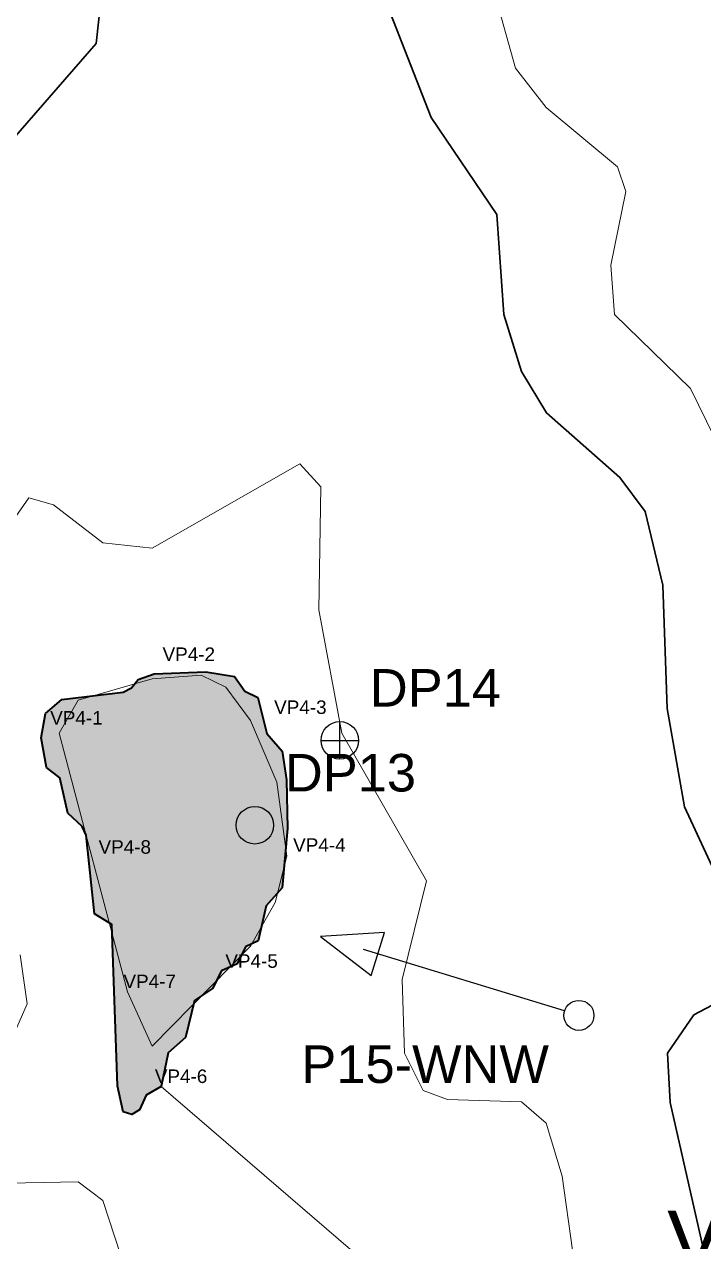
# Model space of a CAD drawing. Extents: x 6810325 to 6812275, y 1878569 to 1880689.
# Drawn here: x 6810807.6 to 6810898.1, y 1879467.2 to 1879629.4 of the extents above; entities that cross this region are included whole.
import ezdxf
from ezdxf.enums import TextEntityAlignment as Align

# ---------------------------------------------------------------- set-up
doc = ezdxf.new("R2010")
doc.units = 21
doc.header["$LTSCALE"] = 10
doc.header["$MEASUREMENT"] = 0
for name, color, linetype, lineweight in [('ANNO-LABELS', 7, 'CONTINUOUS', 18), ('ANNO-POINT-LABELS', 7, 'CONTINUOUS', 13), ('TOPO-CONTOUR-MAJOR', 34, 'CONTINUOUS', 30), ('TOPO-CONTOUR-MINOR', 36, 'CONTINUOUS', 13), ('WETL-DATA-POINT', 7, 'CONTINUOUS', 25), ('WETL-FLAG', 2, 'CONTINUOUS', 13), ('WETL-FLAG-ID', 8, 'CONTINUOUS', 13), ('WETL-PHOTO-POINT', 30, 'CONTINUOUS', 25), ('WETL-VERNAL-POOL', 6, 'CONTINUOUS', 35)]:
    doc.layers.add(name, color=color, linetype=linetype, lineweight=lineweight)
doc.layers.add('WETL-VERNAL-POOL-HATCH', color=221, linetype='CONTINUOUS', lineweight=13, transparency=0.5)
doc.styles.add('LABEL', font='arial.ttf')

# ---------------------------------------------------------------- blocks, each defined once
blk = doc.blocks.new('DP_WETLAND')
at = {"lineweight": -2}
h = blk.add_hatch(color=0, dxfattribs=at)
h.dxf.hatch_style = 1
edge = h.paths.add_edge_path()
edge.add_arc((0, 0), 2.5, 0, 360)
at = {"color": 0, "lineweight": -2}
blk.add_circle((0, 0), 2.5, dxfattribs=at)
blk = doc.blocks.new('DP_UPLAND')
at = {"color": 0, "lineweight": -2}
for p, q in [((0, -2.5), (0, 2.5)), ((-2.5, 0), (2.5, 0))]:
    blk.add_line(p, q, dxfattribs=at)
blk.add_circle((0, 0), 2.5, dxfattribs=at)
blk = doc.blocks.new('PHOTO_ARROW')
at = {"color": 0, "lineweight": -2}
blk.add_line((0, 2), (0, 30), dxfattribs=at)
blk.add_lwpolyline([(0, 36), (-3, 28), (3, 28)], close=True, dxfattribs=at)
blk.add_circle((0, 0), 2, dxfattribs=at)

msp = doc.modelspace()

# ---------------------------------------------------------------- hatches: boundary and pattern name
at = {"layer": 'WETL-VERNAL-POOL-HATCH'}
h = msp.add_hatch(color=256, dxfattribs=at)
h.dxf.hatch_style = 1
h.paths.add_polyline_path([(6810809.89, 1879534.35), (6810810.45, 1879537.58), (6810812.66, 1879539.43), (6810820.8, 1879540.42), (6810821.94, 1879540.98), (6810822.79, 1879542.1), (6810824.94, 1879542.86), (6810831.84, 1879543.12), (6810835.63, 1879542.51), (6810837.01, 1879540.55), (6810838.77, 1879539.72), (6810839.93, 1879534.89), (6810841.99, 1879532.57), (6810842.56, 1879528.74), (6810842.7, 1879522.25), (6810841.98, 1879514.36), (6810839.87, 1879511.96), (6810838.8, 1879507.26), (6810837.1, 1879506.49), (6810835.99, 1879504.22), (6810833.92, 1879503.28), (6810832.69, 1879500.92), (6810830.3, 1879499.35), (6810829.13, 1879494.39), (6810826.81, 1879492.38), (6810825.88, 1879487.86), (6810823.89, 1879486.72), (6810822.97, 1879484.77), (6810821.95, 1879484.15), (6810820.81, 1879484.5), (6810820.04, 1879487.98), (6810819.29, 1879509.47), (6810816.98, 1879510.89), (6810815.89, 1879521.38), (6810815.33, 1879522.51), (6810813.42, 1879524.3), (6810812.38, 1879528.98), (6810810.58, 1879530.36)])

# ---------------------------------------------------------------- linework, layer by layer
at = {"layer": 'ANNO-LABELS'}
msp.add_lwpolyline([(6810868.33, 1879451.34), (6810825.88, 1879487.86)], dxfattribs=at)
at = {"layer": 'TOPO-CONTOUR-MAJOR', "elevation": 195}
for points in [[(6810900.12, 1879515.36), (6810895.58, 1879525.12), (6810893.27, 1879538.24), (6810892.69, 1879554.65), (6810890.33, 1879564.49), (6810886.99, 1879569.02), (6810877.2, 1879577.61), (6810873.87, 1879583.16), (6810871.52, 1879590.74), (6810870.59, 1879604.04), (6810861.83, 1879616.98), (6810845.18, 1879659.63)], [(6810817.92, 1879633.39), (6810817.21, 1879626.82), (6810802.89, 1879610.42), (6810795.26, 1879594.02), (6810791.85, 1879596.12), (6810787.2, 1879623.54), (6810792.95, 1879649.79)], [(6810899.63, 1879459.5), (6810893.68, 1879485.75), (6810893.33, 1879492.31), (6810896.83, 1879497.43), (6810900.12, 1879499.14)]]:
    msp.add_lwpolyline(points, dxfattribs=at)
at = {"layer": 'TOPO-CONTOUR-MINOR'}
for points, elevation in [([(6810899.56, 1879574.33), (6810896.39, 1879580.89), (6810886.26, 1879590.74), (6810885.78, 1879597.3), (6810887.76, 1879607.14), (6810886.67, 1879610.42), (6810877.15, 1879618.33), (6810873.08, 1879623.54), (6810868.51, 1879639.95)], 196), ([(6810827.76, 1879443.1), (6810818.09, 1879472.67), (6810814.81, 1879475.15), (6810798.41, 1879474.87), (6810791.85, 1879478.35), (6810772.76, 1879502.15), (6810767.43, 1879512), (6810763.37, 1879521.84), (6810760.85, 1879534.96), (6810768.88, 1879605.85), (6810768.88, 1879608.1), (6810765.6, 1879608.32), (6810764.25, 1879597.3), (6810761.39, 1879587.45), (6810745.58, 1879548.08), (6810745.57, 1879531.68), (6810749.16, 1879515.28), (6810755.52, 1879495.59), (6810763.62, 1879479.19), (6810781.07, 1879456.22)], 193), ([(6810882.06, 1879456.22), (6810879.28, 1879475.91), (6810877.15, 1879483), (6810873.87, 1879485.82), (6810864.03, 1879486.13), (6810860.75, 1879487.34), (6810858.3, 1879492.31), (6810857.96, 1879502.15), (6810861.23, 1879515.28), (6810849.92, 1879534.96), (6810846.87, 1879551.37), (6810847.13, 1879567.77), (6810844.34, 1879570.85), (6810824.66, 1879559.6), (6810818.09, 1879560.29), (6810811.53, 1879565.38), (6810808.25, 1879566.29), (6810798.41, 1879552.26)], 194), ([(6810807.09, 1879505.43), (6810808.02, 1879498.87), (6810804.97, 1879491.86)], 194)]:
    msp.add_lwpolyline(points, dxfattribs=dict(at, elevation=elevation))
at = {"layer": 'TOPO-CONTOUR-MINOR', "elevation": 193}
msp.add_lwpolyline([(6810824.66, 1879493.25), (6810837.78, 1879506.59), (6810841.06, 1879512.37), (6810842.63, 1879518.56), (6810841.29, 1879528.4), (6810837.78, 1879536.62), (6810834.5, 1879541.06), (6810831.22, 1879542.69), (6810824.66, 1879542.19), (6810814.81, 1879539.33), (6810812.28, 1879534.96), (6810821.38, 1879500.5)], close=True, dxfattribs=at)
at = {"layer": 'WETL-FLAG'}
for p in [(6810824.86, 1879542.83), (6810839.72, 1879535.77), (6810809.89, 1879534.35), (6810816.33, 1879517.15), (6810842.25, 1879517.4), (6810833.22, 1879501.95), (6810819.65, 1879499.24), (6810823.83, 1879486.6)]:
    msp.add_point(p, dxfattribs=at)
at = {"layer": 'WETL-VERNAL-POOL'}
msp.add_lwpolyline([(6810809.89, 1879534.35), (6810810.45, 1879537.58), (6810812.66, 1879539.43), (6810820.8, 1879540.42), (6810821.94, 1879540.98), (6810822.79, 1879542.1), (6810824.94, 1879542.86), (6810831.84, 1879543.12), (6810835.63, 1879542.51), (6810837.01, 1879540.55), (6810838.77, 1879539.72), (6810839.93, 1879534.89), (6810841.99, 1879532.57), (6810842.56, 1879528.74), (6810842.7, 1879522.25), (6810841.98, 1879514.36), (6810839.87, 1879511.96), (6810838.8, 1879507.26), (6810837.1, 1879506.49), (6810835.99, 1879504.22), (6810833.92, 1879503.28), (6810832.69, 1879500.92), (6810830.3, 1879499.35), (6810829.13, 1879494.39), (6810826.81, 1879492.38), (6810825.88, 1879487.86), (6810823.89, 1879486.72), (6810822.97, 1879484.77), (6810821.95, 1879484.15), (6810820.81, 1879484.5), (6810820.04, 1879487.98), (6810819.29, 1879509.47), (6810816.98, 1879510.89), (6810815.89, 1879521.38), (6810815.33, 1879522.51), (6810813.42, 1879524.3), (6810812.38, 1879528.98), (6810810.58, 1879530.36)], close=True, dxfattribs=at)

# ---------------------------------------------------------------- block references
at = {"layer": 'WETL-DATA-POINT'}
for name, p in [('DP_UPLAND', (6810849.67, 1879533.99)), ('DP_WETLAND', (6810838.35, 1879522.68))]:
    msp.add_blockref(name, p, dxfattribs=at)
at = {"layer": 'WETL-PHOTO-POINT', "rotation": -287}
msp.add_blockref('PHOTO_ARROW', (6810881.52, 1879497.35), dxfattribs=at)

# ---------------------------------------------------------------- texts
at = {"layer": 'ANNO-LABELS', "insert": (6810903.83, 1879460.62), "char_height": 8, "attachment_point": 5, "style": 'LABEL'}
msp.add_mtext('VP4\\P0.0265 ac', dxfattribs=at)
at = {"layer": 'ANNO-POINT-LABELS', "style": 'LABEL'}
for s, p in [('DP14', (6810853.67, 1879536.99)), ('DP13', (6810842.35, 1879525.68))]:
    msp.add_text(s, height=5, dxfattribs=at).set_placement(p, align=Align.BOTTOM_LEFT)
msp.add_text('P15-WNW', height=5, dxfattribs=at).set_placement((6810877.52, 1879493.35), align=Align.TOP_RIGHT)
at = {"layer": 'WETL-FLAG-ID', "style": 'LABEL'}
for s, p in [('VP4-2', (6810826.06, 1879544.03)), ('VP4-3', (6810840.92, 1879536.97)), ('VP4-1', (6810811.09, 1879535.55)), ('VP4-8', (6810817.53, 1879518.35)), ('VP4-4', (6810843.45, 1879518.6)), ('VP4-5', (6810834.42, 1879503.15)), ('VP4-7', (6810820.85, 1879500.44)), ('VP4-6', (6810825.03, 1879487.8))]:
    msp.add_text(s, height=1.8, dxfattribs=at).set_placement(p, align=Align.BOTTOM_LEFT)

doc.saveas('drawing.dxf')
